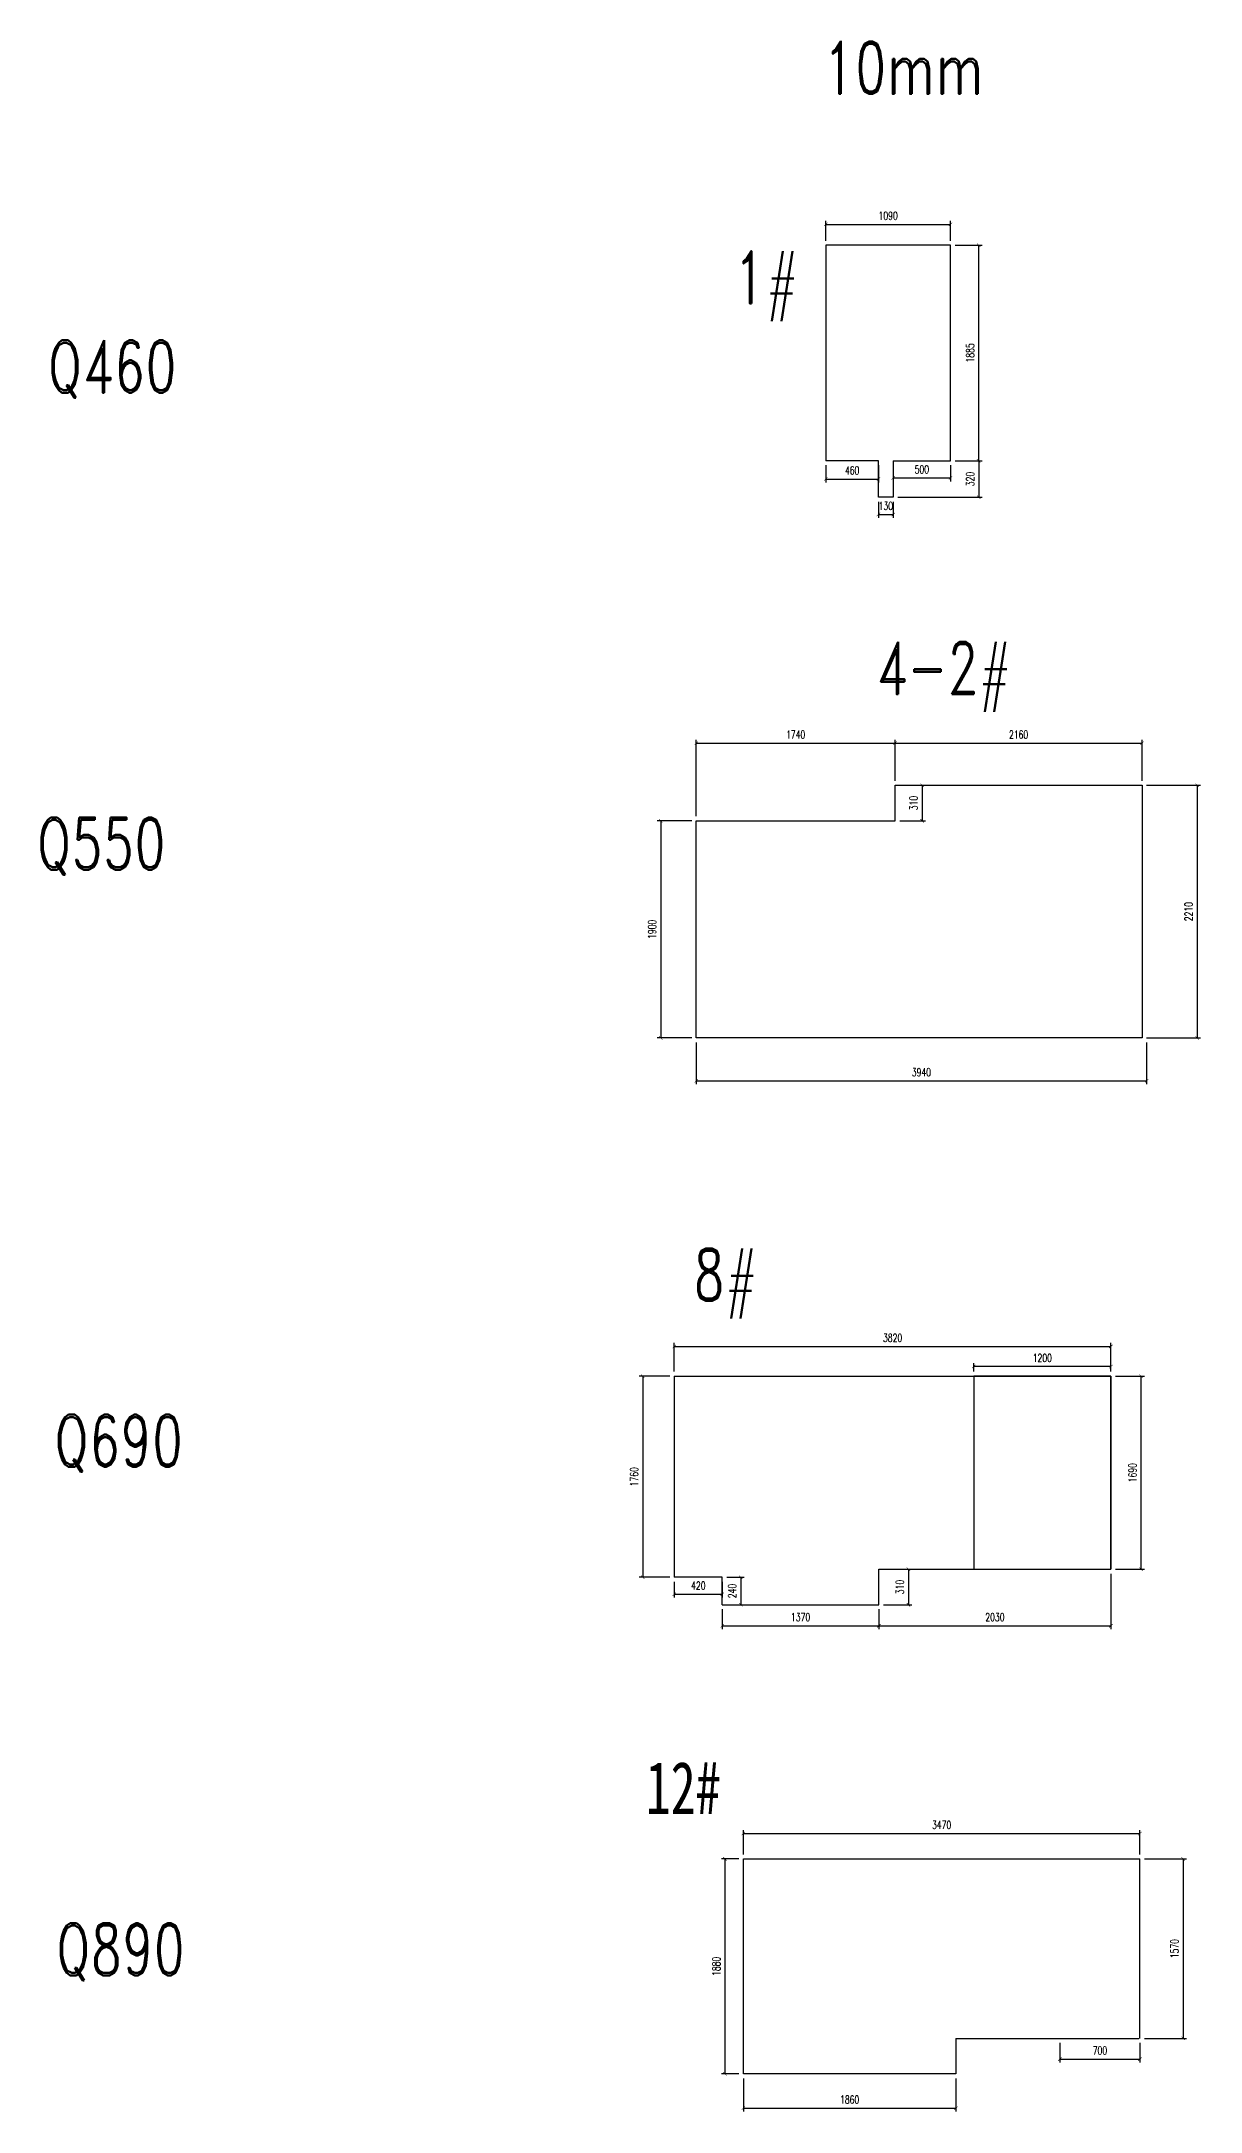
# Model space of a CAD drawing. Header units: millimetres. Extents: x -27247 to 18111, y -13459 to 7493.
# Drawn here: x -27247 to -17105, y -12920 to 5193 of the extents above; entities that cross this region are included whole.
import ezdxf

# ---------------------------------------------------------------- set-up
doc = ezdxf.new("R2010")
doc.units = ezdxf.units.MM
doc.layers.add('外轮廓', color=1, linetype='Continuous')
doc.layers.add('标注', color=4, linetype='Continuous')
doc.styles.add('样式 1', font='romand1.shx', dxfattribs={"width": 0.7, "bigfont": 'hztxt.shx'})
doc.dimstyles.new('1 20', dxfattribs={"dimscale": 20, "dimtxt": 3.5, "dimasz": 1.5, "dimexe": 1.5, "dimexo": 2, "dimgap": 2, "dimtad": 1, "dimdec": 0, "dimdsep": 46, "dimtxsty": '样式 1', "dimblk": 'ARCHTICK', "dimcen": 2, "dimadec": 0, "dimazin": 0, "dimtfac": 1, "dimtdec": 0, "dimtmove": 0, "dimatfit": 3, "dimfxl": 0, "dimarcsym": 0})

# ---------------------------------------------------------------- blocks, each defined once
blk = doc.blocks.new('_ArchTick')
at = {"color": 0, "linetype": 'ByBlock', "const_width": 0.15}
blk.add_lwpolyline([(-0.5, -0.5), (0.5, 0.5)], dxfattribs=at)
blk = doc.blocks.new('*D4')
at = {"layer": 'Defpoints', "color": 0, "transparency": 16777216}
for p in [(-20384, 1524), (-19924, 1524), (-19924, 1364)]:
    blk.add_point(p, dxfattribs=at)
at = {"layer": '标注', "color": 0, "lineweight": -2, "transparency": 16777216}
for p, q in [((-20384, 1484), (-20384, 1334)), ((-19924, 1484), (-19924, 1334)), ((-20384, 1364), (-19924, 1364))]:
    blk.add_line(p, q, dxfattribs=at)
at = {"layer": '标注', "color": 0, "lineweight": -2, "transparency": 16777216, "xscale": 30, "yscale": 30, "zscale": 30, "rotation": 180}
blk.add_blockref('_ArchTick', (-20384, 1364), dxfattribs=at)
at = {"layer": '标注', "color": 0, "lineweight": -2, "transparency": 16777216, "xscale": 30, "yscale": 30, "zscale": 30}
blk.add_blockref('_ArchTick', (-19924, 1364), dxfattribs=at)
at = {"layer": '标注', "color": 0, "transparency": 16777216, "insert": (-20154, 1439), "char_height": 70, "attachment_point": 5, "style": '样式 1'}
blk.add_mtext('460', dxfattribs=at)
blk = doc.blocks.new('*D5')
at = {"layer": 'Defpoints', "color": 0, "transparency": 16777216}
for p in [(-19924, 1204), (-19794, 1204), (-19794, 1054)]:
    blk.add_point(p, dxfattribs=at)
at = {"layer": '标注', "color": 0, "lineweight": -2, "transparency": 16777216}
for p, q in [((-19924, 1164), (-19924, 1024)), ((-19794, 1164), (-19794, 1024)), ((-19924, 1054), (-19794, 1054))]:
    blk.add_line(p, q, dxfattribs=at)
at = {"layer": '标注', "color": 0, "lineweight": -2, "transparency": 16777216, "xscale": 30, "yscale": 30, "zscale": 30, "rotation": 180}
blk.add_blockref('_ArchTick', (-19924, 1054), dxfattribs=at)
at = {"layer": '标注', "color": 0, "lineweight": -2, "transparency": 16777216, "xscale": 30, "yscale": 30, "zscale": 30}
blk.add_blockref('_ArchTick', (-19794, 1054), dxfattribs=at)
at = {"layer": '标注', "color": 0, "transparency": 16777216, "insert": (-19859, 1129), "char_height": 70, "attachment_point": 5, "style": '样式 1'}
blk.add_mtext('130', dxfattribs=at)
blk = doc.blocks.new('*D6')
at = {"layer": 'Defpoints', "color": 0, "transparency": 16777216}
for p in [(-19794, 1524), (-19294, 1524), (-19294, 1373)]:
    blk.add_point(p, dxfattribs=at)
at = {"layer": '标注', "color": 0, "lineweight": -2, "transparency": 16777216}
for p, q in [((-19794, 1484), (-19794, 1343)), ((-19294, 1484), (-19294, 1343)), ((-19794, 1373), (-19294, 1373))]:
    blk.add_line(p, q, dxfattribs=at)
at = {"layer": '标注', "color": 0, "lineweight": -2, "transparency": 16777216, "xscale": 30, "yscale": 30, "zscale": 30, "rotation": 180}
blk.add_blockref('_ArchTick', (-19794, 1373), dxfattribs=at)
at = {"layer": '标注', "color": 0, "lineweight": -2, "transparency": 16777216, "xscale": 30, "yscale": 30, "zscale": 30}
blk.add_blockref('_ArchTick', (-19294, 1373), dxfattribs=at)
at = {"layer": '标注', "color": 0, "transparency": 16777216, "insert": (-19544, 1448), "char_height": 70, "attachment_point": 5, "style": '样式 1'}
blk.add_mtext('500', dxfattribs=at)
blk = doc.blocks.new('*D7')
at = {"layer": 'Defpoints', "color": 0, "transparency": 16777216}
for p in [(-19294, 3409), (-19047, 3409), (-19294, 1524)]:
    blk.add_point(p, dxfattribs=at)
at = {"layer": '标注', "color": 0, "lineweight": -2, "transparency": 16777216}
for p, q in [((-19254, 3409), (-19017, 3409)), ((-19047, 1524), (-19047, 3409)), ((-19254, 1524), (-19017, 1524))]:
    blk.add_line(p, q, dxfattribs=at)
at = {"layer": '标注', "color": 0, "lineweight": -2, "transparency": 16777216, "xscale": 30, "yscale": 30, "zscale": 30}
for p, rotation in [((-19047, 3409), 90), ((-19047, 1524), 270)]:
    blk.add_blockref('_ArchTick', p, dxfattribs=dict(at, rotation=rotation))
at = {"layer": '标注', "color": 0, "transparency": 16777216, "insert": (-19122, 2467), "char_height": 70, "attachment_point": 5, "rotation": 90, "style": '样式 1'}
blk.add_mtext('1885', dxfattribs=at)
blk = doc.blocks.new('*D8')
at = {"layer": 'Defpoints', "color": 0, "transparency": 16777216}
for p in [(-19294, 3592), (-20384, 3409), (-19294, 3409)]:
    blk.add_point(p, dxfattribs=at)
at = {"layer": '标注', "color": 0, "lineweight": -2, "transparency": 16777216}
for p, q in [((-20384, 3449), (-20384, 3622)), ((-20384, 3592), (-19294, 3592)), ((-19294, 3449), (-19294, 3622))]:
    blk.add_line(p, q, dxfattribs=at)
at = {"layer": '标注', "color": 0, "lineweight": -2, "transparency": 16777216, "xscale": 30, "yscale": 30, "zscale": 30, "rotation": 180}
blk.add_blockref('_ArchTick', (-20384, 3592), dxfattribs=at)
at = {"layer": '标注', "color": 0, "lineweight": -2, "transparency": 16777216, "xscale": 30, "yscale": 30, "zscale": 30}
blk.add_blockref('_ArchTick', (-19294, 3592), dxfattribs=at)
at = {"layer": '标注', "color": 0, "transparency": 16777216, "insert": (-19839, 3667), "char_height": 70, "attachment_point": 5, "style": '样式 1'}
blk.add_mtext('1090', dxfattribs=at)
blk = doc.blocks.new('*D9')
at = {"layer": 'Defpoints', "color": 0, "transparency": 16777216}
for p in [(-19294, 1524), (-19794, 1204), (-19047, 1204)]:
    blk.add_point(p, dxfattribs=at)
at = {"layer": '标注', "color": 0, "lineweight": -2, "transparency": 16777216}
for p, q in [((-19254, 1524), (-19017, 1524)), ((-19047, 1524), (-19047, 1204)), ((-19754, 1204), (-19017, 1204))]:
    blk.add_line(p, q, dxfattribs=at)
at = {"layer": '标注', "color": 0, "lineweight": -2, "transparency": 16777216, "xscale": 30, "yscale": 30, "zscale": 30}
for p, rotation in [((-19047, 1524), 90), ((-19047, 1204), 270)]:
    blk.add_blockref('_ArchTick', p, dxfattribs=dict(at, rotation=rotation))
at = {"layer": '标注', "color": 0, "transparency": 16777216, "insert": (-19122, 1364), "char_height": 70, "attachment_point": 5, "rotation": 90, "style": '样式 1'}
blk.add_mtext('320', dxfattribs=at)
blk = doc.blocks.new('*D20')
at = {"layer": 'Defpoints', "color": 0, "transparency": 16777216}
for p in [(-19778, -947), (-19778, -1316), (-21518, -1626)]:
    blk.add_point(p, dxfattribs=at)
at = {"layer": '标注', "color": 0, "lineweight": -2, "transparency": 16777216}
for p, q in [((-21518, -1586), (-21518, -917)), ((-21518, -947), (-19778, -947)), ((-19778, -1276), (-19778, -917))]:
    blk.add_line(p, q, dxfattribs=at)
at = {"layer": '标注', "color": 0, "lineweight": -2, "transparency": 16777216, "xscale": 30, "yscale": 30, "zscale": 30, "rotation": 180}
blk.add_blockref('_ArchTick', (-21518, -947), dxfattribs=at)
at = {"layer": '标注', "color": 0, "lineweight": -2, "transparency": 16777216, "xscale": 30, "yscale": 30, "zscale": 30}
blk.add_blockref('_ArchTick', (-19778, -947), dxfattribs=at)
at = {"layer": '标注', "color": 0, "transparency": 16777216, "insert": (-20648, -872), "char_height": 70, "attachment_point": 5, "style": '样式 1'}
blk.add_mtext('1740', dxfattribs=at)
blk = doc.blocks.new('*D21')
at = {"layer": 'Defpoints', "color": 0, "transparency": 16777216}
for p in [(-17618, -947), (-19778, -1316), (-17618, -1316)]:
    blk.add_point(p, dxfattribs=at)
at = {"layer": '标注', "color": 0, "lineweight": -2, "transparency": 16777216}
for p, q in [((-19778, -1276), (-19778, -917)), ((-19778, -947), (-17618, -947)), ((-17618, -1276), (-17618, -917))]:
    blk.add_line(p, q, dxfattribs=at)
at = {"layer": '标注', "color": 0, "lineweight": -2, "transparency": 16777216, "xscale": 30, "yscale": 30, "zscale": 30, "rotation": 180}
blk.add_blockref('_ArchTick', (-19778, -947), dxfattribs=at)
at = {"layer": '标注', "color": 0, "lineweight": -2, "transparency": 16777216, "xscale": 30, "yscale": 30, "zscale": 30}
blk.add_blockref('_ArchTick', (-17618, -947), dxfattribs=at)
at = {"layer": '标注', "color": 0, "transparency": 16777216, "insert": (-18698, -872), "char_height": 70, "attachment_point": 5, "style": '样式 1'}
blk.add_mtext('2160', dxfattribs=at)
blk = doc.blocks.new('*D22')
at = {"layer": 'Defpoints', "color": 0, "transparency": 16777216}
for p in [(-21518, -1626), (-21829, -3526), (-21518, -3526)]:
    blk.add_point(p, dxfattribs=at)
at = {"layer": '标注', "color": 0, "lineweight": -2, "transparency": 16777216}
for p, q in [((-21558, -1626), (-21859, -1626)), ((-21829, -1626), (-21829, -3526)), ((-21558, -3526), (-21859, -3526))]:
    blk.add_line(p, q, dxfattribs=at)
at = {"layer": '标注', "color": 0, "lineweight": -2, "transparency": 16777216, "xscale": 30, "yscale": 30, "zscale": 30}
for p, rotation in [((-21829, -1626), 90), ((-21829, -3526), 270)]:
    blk.add_blockref('_ArchTick', p, dxfattribs=dict(at, rotation=rotation))
at = {"layer": '标注', "color": 0, "transparency": 16777216, "insert": (-21904, -2576), "char_height": 70, "attachment_point": 5, "rotation": 90, "style": '样式 1'}
blk.add_mtext('1900', dxfattribs=at)
blk = doc.blocks.new('*D23')
at = {"layer": 'Defpoints', "color": 0, "transparency": 16777216}
for p in [(-17618, -1316), (-17618, -3526), (-17135, -3526)]:
    blk.add_point(p, dxfattribs=at)
at = {"layer": '标注', "color": 0, "lineweight": -2, "transparency": 16777216}
for p, q in [((-17578, -1316), (-17105, -1316)), ((-17135, -1316), (-17135, -3526)), ((-17578, -3526), (-17105, -3526))]:
    blk.add_line(p, q, dxfattribs=at)
at = {"layer": '标注', "color": 0, "lineweight": -2, "transparency": 16777216, "xscale": 30, "yscale": 30, "zscale": 30}
for p, rotation in [((-17135, -1316), 90), ((-17135, -3526), 270)]:
    blk.add_blockref('_ArchTick', p, dxfattribs=dict(at, rotation=rotation))
at = {"layer": '标注', "color": 0, "transparency": 16777216, "insert": (-17210, -2421), "char_height": 70, "attachment_point": 5, "rotation": 90, "style": '样式 1'}
blk.add_mtext('2210', dxfattribs=at)
blk = doc.blocks.new('*D24')
at = {"layer": 'Defpoints', "color": 0, "transparency": 16777216}
for p in [(-19778, -1316), (-19778, -1626), (-19542, -1626)]:
    blk.add_point(p, dxfattribs=at)
at = {"layer": '标注', "color": 0, "lineweight": -2, "transparency": 16777216}
for p, q in [((-19738, -1316), (-19512, -1316)), ((-19542, -1316), (-19542, -1626)), ((-19738, -1626), (-19512, -1626))]:
    blk.add_line(p, q, dxfattribs=at)
at = {"layer": '标注', "color": 0, "lineweight": -2, "transparency": 16777216, "xscale": 30, "yscale": 30, "zscale": 30}
for p, rotation in [((-19542, -1316), 90), ((-19542, -1626), 270)]:
    blk.add_blockref('_ArchTick', p, dxfattribs=dict(at, rotation=rotation))
at = {"layer": '标注', "color": 0, "transparency": 16777216, "insert": (-19617, -1471), "char_height": 70, "attachment_point": 5, "rotation": 90, "style": '样式 1'}
blk.add_mtext('310', dxfattribs=at)
blk = doc.blocks.new('*D25')
at = {"layer": 'Defpoints', "color": 0, "transparency": 16777216}
for p in [(-21518, -3526), (-17578, -3526), (-17578, -3901)]:
    blk.add_point(p, dxfattribs=at)
at = {"layer": '标注', "color": 0, "lineweight": -2, "transparency": 16777216}
for p, q in [((-21518, -3566), (-21518, -3931)), ((-17578, -3566), (-17578, -3931)), ((-21518, -3901), (-17578, -3901))]:
    blk.add_line(p, q, dxfattribs=at)
at = {"layer": '标注', "color": 0, "lineweight": -2, "transparency": 16777216, "xscale": 30, "yscale": 30, "zscale": 30, "rotation": 180}
blk.add_blockref('_ArchTick', (-21518, -3901), dxfattribs=at)
at = {"layer": '标注', "color": 0, "lineweight": -2, "transparency": 16777216, "xscale": 30, "yscale": 30, "zscale": 30}
blk.add_blockref('_ArchTick', (-17578, -3901), dxfattribs=at)
at = {"layer": '标注', "color": 0, "transparency": 16777216, "insert": (-19548, -3826), "char_height": 70, "attachment_point": 5, "style": '样式 1'}
blk.add_mtext('3940', dxfattribs=at)
blk = doc.blocks.new('*D38')
at = {"layer": 'Defpoints', "color": 0, "transparency": 16777216}
for p in [(-21710, -6485), (-21986, -8245), (-21710, -8245)]:
    blk.add_point(p, dxfattribs=at)
at = {"layer": '标注', "color": 0, "lineweight": -2, "transparency": 16777216}
for p, q in [((-21750, -6485), (-22016, -6485)), ((-21986, -6485), (-21986, -8245)), ((-21750, -8245), (-22016, -8245))]:
    blk.add_line(p, q, dxfattribs=at)
at = {"layer": '标注', "color": 0, "lineweight": -2, "transparency": 16777216, "xscale": 30, "yscale": 30, "zscale": 30}
for p, rotation in [((-21986, -6485), 90), ((-21986, -8245), 270)]:
    blk.add_blockref('_ArchTick', p, dxfattribs=dict(at, rotation=rotation))
at = {"layer": '标注', "color": 0, "transparency": 16777216, "insert": (-22061, -7365), "char_height": 70, "attachment_point": 5, "rotation": 90, "style": '样式 1'}
blk.add_mtext('1760', dxfattribs=at)
blk = doc.blocks.new('*D39')
at = {"layer": 'Defpoints', "color": 0, "transparency": 16777216}
for p in [(-21710, -8245), (-21290, -8245), (-21290, -8393)]:
    blk.add_point(p, dxfattribs=at)
at = {"layer": '标注', "color": 0, "lineweight": -2, "transparency": 16777216}
for p, q in [((-21710, -8285), (-21710, -8423)), ((-21290, -8285), (-21290, -8423)), ((-21710, -8393), (-21290, -8393))]:
    blk.add_line(p, q, dxfattribs=at)
at = {"layer": '标注', "color": 0, "lineweight": -2, "transparency": 16777216, "xscale": 30, "yscale": 30, "zscale": 30, "rotation": 180}
blk.add_blockref('_ArchTick', (-21710, -8393), dxfattribs=at)
at = {"layer": '标注', "color": 0, "lineweight": -2, "transparency": 16777216, "xscale": 30, "yscale": 30, "zscale": 30}
blk.add_blockref('_ArchTick', (-21290, -8393), dxfattribs=at)
at = {"layer": '标注', "color": 0, "transparency": 16777216, "insert": (-21500, -8318), "char_height": 70, "attachment_point": 5, "style": '样式 1'}
blk.add_mtext('420', dxfattribs=at)
blk = doc.blocks.new('*D40')
at = {"layer": 'Defpoints', "color": 0, "transparency": 16777216}
for p in [(-21290, -8245), (-21290, -8485), (-21128, -8485)]:
    blk.add_point(p, dxfattribs=at)
at = {"layer": '标注', "color": 0, "lineweight": -2, "transparency": 16777216}
for p, q in [((-21250, -8245), (-21098, -8245)), ((-21128, -8245), (-21128, -8485)), ((-21250, -8485), (-21098, -8485))]:
    blk.add_line(p, q, dxfattribs=at)
at = {"layer": '标注', "color": 0, "lineweight": -2, "transparency": 16777216, "xscale": 30, "yscale": 30, "zscale": 30}
for p, rotation in [((-21128, -8245), 90), ((-21128, -8485), 270)]:
    blk.add_blockref('_ArchTick', p, dxfattribs=dict(at, rotation=rotation))
at = {"layer": '标注', "color": 0, "transparency": 16777216, "insert": (-21203, -8365), "char_height": 70, "attachment_point": 5, "rotation": 90, "style": '样式 1'}
blk.add_mtext('240', dxfattribs=at)
blk = doc.blocks.new('*D41')
at = {"layer": 'Defpoints', "color": 0, "transparency": 16777216}
for p in [(-21290, -8485), (-19920, -8485), (-19920, -8669)]:
    blk.add_point(p, dxfattribs=at)
at = {"layer": '标注', "color": 0, "lineweight": -2, "transparency": 16777216}
for p, q in [((-21290, -8525), (-21290, -8699)), ((-21290, -8669), (-19920, -8669)), ((-19920, -8525), (-19920, -8699))]:
    blk.add_line(p, q, dxfattribs=at)
at = {"layer": '标注', "color": 0, "lineweight": -2, "transparency": 16777216, "xscale": 30, "yscale": 30, "zscale": 30, "rotation": 180}
blk.add_blockref('_ArchTick', (-21290, -8669), dxfattribs=at)
at = {"layer": '标注', "color": 0, "lineweight": -2, "transparency": 16777216, "xscale": 30, "yscale": 30, "zscale": 30}
blk.add_blockref('_ArchTick', (-19920, -8669), dxfattribs=at)
at = {"layer": '标注', "color": 0, "transparency": 16777216, "insert": (-20605, -8594), "char_height": 70, "attachment_point": 5, "style": '样式 1'}
blk.add_mtext('1370', dxfattribs=at)
blk = doc.blocks.new('*D42')
at = {"layer": 'Defpoints', "color": 0, "transparency": 16777216}
for p in [(-19920, -8175), (-19920, -8485), (-19662, -8485)]:
    blk.add_point(p, dxfattribs=at)
at = {"layer": '标注', "color": 0, "lineweight": -2, "transparency": 16777216}
for p, q in [((-19880, -8175), (-19632, -8175)), ((-19662, -8175), (-19662, -8485)), ((-19880, -8485), (-19632, -8485))]:
    blk.add_line(p, q, dxfattribs=at)
at = {"layer": '标注', "color": 0, "lineweight": -2, "transparency": 16777216, "xscale": 30, "yscale": 30, "zscale": 30}
for p, rotation in [((-19662, -8175), 90), ((-19662, -8485), 270)]:
    blk.add_blockref('_ArchTick', p, dxfattribs=dict(at, rotation=rotation))
at = {"layer": '标注', "color": 0, "transparency": 16777216, "insert": (-19737, -8330), "char_height": 70, "attachment_point": 5, "rotation": 90, "style": '样式 1'}
blk.add_mtext('310', dxfattribs=at)
blk = doc.blocks.new('*D43')
at = {"layer": 'Defpoints', "color": 0, "transparency": 16777216}
for p in [(-17890, -8175), (-19920, -8485), (-17890, -8669)]:
    blk.add_point(p, dxfattribs=at)
at = {"layer": '标注', "color": 0, "lineweight": -2, "transparency": 16777216}
for p, q in [((-17890, -8215), (-17890, -8699)), ((-19920, -8525), (-19920, -8699)), ((-19920, -8669), (-17890, -8669))]:
    blk.add_line(p, q, dxfattribs=at)
at = {"layer": '标注', "color": 0, "lineweight": -2, "transparency": 16777216, "xscale": 30, "yscale": 30, "zscale": 30, "rotation": 180}
blk.add_blockref('_ArchTick', (-19920, -8669), dxfattribs=at)
at = {"layer": '标注', "color": 0, "lineweight": -2, "transparency": 16777216, "xscale": 30, "yscale": 30, "zscale": 30}
blk.add_blockref('_ArchTick', (-17890, -8669), dxfattribs=at)
at = {"layer": '标注', "color": 0, "transparency": 16777216, "insert": (-18905, -8594), "char_height": 70, "attachment_point": 5, "style": '样式 1'}
blk.add_mtext('2030', dxfattribs=at)
blk = doc.blocks.new('*D44')
at = {"layer": 'Defpoints', "color": 0, "transparency": 16777216}
for p in [(-17890, -6485), (-17626, -6485), (-17890, -8175)]:
    blk.add_point(p, dxfattribs=at)
at = {"layer": '标注', "color": 0, "lineweight": -2, "transparency": 16777216}
for p, q in [((-17850, -6485), (-17596, -6485)), ((-17626, -8175), (-17626, -6485)), ((-17850, -8175), (-17596, -8175))]:
    blk.add_line(p, q, dxfattribs=at)
at = {"layer": '标注', "color": 0, "lineweight": -2, "transparency": 16777216, "xscale": 30, "yscale": 30, "zscale": 30}
for p, rotation in [((-17626, -6485), 90), ((-17626, -8175), 270)]:
    blk.add_blockref('_ArchTick', p, dxfattribs=dict(at, rotation=rotation))
at = {"layer": '标注', "color": 0, "transparency": 16777216, "insert": (-17701, -7330), "char_height": 70, "attachment_point": 5, "rotation": 90, "style": '样式 1'}
blk.add_mtext('1690', dxfattribs=at)
blk = doc.blocks.new('*D45')
at = {"layer": 'Defpoints', "color": 0, "transparency": 16777216}
for p in [(-17890, -6225), (-21710, -6485), (-17890, -6485)]:
    blk.add_point(p, dxfattribs=at)
at = {"layer": '标注', "color": 0, "lineweight": -2, "transparency": 16777216}
for p, q in [((-21710, -6445), (-21710, -6195)), ((-21710, -6225), (-17890, -6225)), ((-17890, -6445), (-17890, -6195))]:
    blk.add_line(p, q, dxfattribs=at)
at = {"layer": '标注', "color": 0, "lineweight": -2, "transparency": 16777216, "xscale": 30, "yscale": 30, "zscale": 30, "rotation": 180}
blk.add_blockref('_ArchTick', (-21710, -6225), dxfattribs=at)
at = {"layer": '标注', "color": 0, "lineweight": -2, "transparency": 16777216, "xscale": 30, "yscale": 30, "zscale": 30}
blk.add_blockref('_ArchTick', (-17890, -6225), dxfattribs=at)
at = {"layer": '标注', "color": 0, "transparency": 16777216, "insert": (-19800, -6150), "char_height": 70, "attachment_point": 5, "style": '样式 1'}
blk.add_mtext('3820', dxfattribs=at)
blk = doc.blocks.new('*D91')
at = {"layer": 'Defpoints', "color": 0, "transparency": 16777216}
for p in [(-17636, -10487), (-21106, -10709), (-17636, -10709)]:
    blk.add_point(p, dxfattribs=at)
at = {"layer": '标注', "color": 0, "lineweight": -2, "transparency": 16777216}
for p, q in [((-21106, -10669), (-21106, -10457)), ((-21106, -10487), (-17636, -10487)), ((-17636, -10669), (-17636, -10457))]:
    blk.add_line(p, q, dxfattribs=at)
at = {"layer": '标注', "color": 0, "lineweight": -2, "transparency": 16777216, "xscale": 30, "yscale": 30, "zscale": 30, "rotation": 180}
blk.add_blockref('_ArchTick', (-21106, -10487), dxfattribs=at)
at = {"layer": '标注', "color": 0, "lineweight": -2, "transparency": 16777216, "xscale": 30, "yscale": 30, "zscale": 30}
blk.add_blockref('_ArchTick', (-17636, -10487), dxfattribs=at)
at = {"layer": '标注', "color": 0, "transparency": 16777216, "insert": (-19371, -10412), "char_height": 70, "attachment_point": 5, "style": '样式 1'}
blk.add_mtext('3470', dxfattribs=at)
blk = doc.blocks.new('*D92')
at = {"layer": 'Defpoints', "color": 0, "transparency": 16777216}
for p in [(-21106, -10709), (-21267, -12589), (-21106, -12589)]:
    blk.add_point(p, dxfattribs=at)
at = {"layer": '标注', "color": 0, "lineweight": -2, "transparency": 16777216}
for p, q in [((-21146, -10709), (-21297, -10709)), ((-21267, -10709), (-21267, -12589)), ((-21146, -12589), (-21297, -12589))]:
    blk.add_line(p, q, dxfattribs=at)
at = {"layer": '标注', "color": 0, "lineweight": -2, "transparency": 16777216, "xscale": 30, "yscale": 30, "zscale": 30}
for p, rotation in [((-21267, -10709), 90), ((-21267, -12589), 270)]:
    blk.add_blockref('_ArchTick', p, dxfattribs=dict(at, rotation=rotation))
at = {"layer": '标注', "color": 0, "transparency": 16777216, "insert": (-21342, -11649), "char_height": 70, "attachment_point": 5, "rotation": 90, "style": '样式 1'}
blk.add_mtext('1880', dxfattribs=at)
blk = doc.blocks.new('*D93')
at = {"layer": 'Defpoints', "color": 0, "transparency": 16777216}
for p in [(-17636, -10709), (-17636, -12279), (-17258, -12279)]:
    blk.add_point(p, dxfattribs=at)
at = {"layer": '标注', "color": 0, "lineweight": -2, "transparency": 16777216}
for p, q in [((-17596, -10709), (-17228, -10709)), ((-17258, -10709), (-17258, -12279)), ((-17596, -12279), (-17228, -12279))]:
    blk.add_line(p, q, dxfattribs=at)
at = {"layer": '标注', "color": 0, "lineweight": -2, "transparency": 16777216, "xscale": 30, "yscale": 30, "zscale": 30}
for p, rotation in [((-17258, -10709), 90), ((-17258, -12279), 270)]:
    blk.add_blockref('_ArchTick', p, dxfattribs=dict(at, rotation=rotation))
at = {"layer": '标注', "color": 0, "transparency": 16777216, "insert": (-17333, -11494), "char_height": 70, "attachment_point": 5, "rotation": 90, "style": '样式 1'}
blk.add_mtext('1570', dxfattribs=at)
blk = doc.blocks.new('*D94')
at = {"layer": 'Defpoints', "color": 0, "transparency": 16777216}
for p in [(-18336, -12277), (-17636, -12279), (-17636, -12460)]:
    blk.add_point(p, dxfattribs=at)
at = {"layer": '标注', "color": 0, "lineweight": -2, "transparency": 16777216}
for p, q in [((-18336, -12317), (-18336, -12490)), ((-18336, -12460), (-17636, -12460)), ((-17636, -12319), (-17636, -12490))]:
    blk.add_line(p, q, dxfattribs=at)
at = {"layer": '标注', "color": 0, "lineweight": -2, "transparency": 16777216, "xscale": 30, "yscale": 30, "zscale": 30, "rotation": 180}
blk.add_blockref('_ArchTick', (-18336, -12460), dxfattribs=at)
at = {"layer": '标注', "color": 0, "lineweight": -2, "transparency": 16777216, "xscale": 30, "yscale": 30, "zscale": 30}
blk.add_blockref('_ArchTick', (-17636, -12460), dxfattribs=at)
at = {"layer": '标注', "color": 0, "transparency": 16777216, "insert": (-17986, -12385), "char_height": 70, "attachment_point": 5, "style": '样式 1'}
blk.add_mtext('700', dxfattribs=at)
blk = doc.blocks.new('*D95')
at = {"layer": 'Defpoints', "color": 0, "transparency": 16777216}
for p in [(-21106, -12589), (-19246, -12589), (-19246, -12890)]:
    blk.add_point(p, dxfattribs=at)
at = {"layer": '标注', "color": 0, "lineweight": -2, "transparency": 16777216}
for p, q in [((-21106, -12629), (-21106, -12920)), ((-19246, -12629), (-19246, -12920)), ((-21106, -12890), (-19246, -12890))]:
    blk.add_line(p, q, dxfattribs=at)
at = {"layer": '标注', "color": 0, "lineweight": -2, "transparency": 16777216, "xscale": 30, "yscale": 30, "zscale": 30, "rotation": 180}
blk.add_blockref('_ArchTick', (-21106, -12890), dxfattribs=at)
at = {"layer": '标注', "color": 0, "lineweight": -2, "transparency": 16777216, "xscale": 30, "yscale": 30, "zscale": 30}
blk.add_blockref('_ArchTick', (-19246, -12890), dxfattribs=at)
at = {"layer": '标注', "color": 0, "transparency": 16777216, "insert": (-20176, -12815), "char_height": 70, "attachment_point": 5, "style": '样式 1'}
blk.add_mtext('1860', dxfattribs=at)
blk = doc.blocks.new('*D96')
at = {"layer": 'Defpoints', "color": 0, "transparency": 16777216}
for p in [(-19090, -6401), (-19090, -6485), (-17890, -6485)]:
    blk.add_point(p, dxfattribs=at)
at = {"layer": '标注', "color": 0, "lineweight": -2, "transparency": 16777216}
for p, q in [((-19090, -6445), (-19090, -6371)), ((-17890, -6401), (-19090, -6401)), ((-17890, -6445), (-17890, -6371))]:
    blk.add_line(p, q, dxfattribs=at)
at = {"layer": '标注', "color": 0, "lineweight": -2, "transparency": 16777216, "xscale": 30, "yscale": 30, "zscale": 30, "rotation": 180}
blk.add_blockref('_ArchTick', (-19090, -6401), dxfattribs=at)
at = {"layer": '标注', "color": 0, "lineweight": -2, "transparency": 16777216, "xscale": 30, "yscale": 30, "zscale": 30}
blk.add_blockref('_ArchTick', (-17890, -6401), dxfattribs=at)
at = {"layer": '标注', "color": 0, "transparency": 16777216, "insert": (-18490, -6326), "char_height": 70, "attachment_point": 5, "style": '样式 1'}
blk.add_mtext('1200', dxfattribs=at)

msp = doc.modelspace()

# ---------------------------------------------------------------- linework, layer by layer
for p, q in [((-19294.39, 3409.07), (-20384.39, 3409.07)), ((-20384.39, 3409.07), (-20384.39, 1524.07)), ((-19294.39, 1524.07), (-19294.39, 3409.07)), ((-19924.39, 1524.07), (-20384.39, 1524.07)), ((-19924.39, 1204.07), (-19924.39, 1524.07)), ((-19794.39, 1524.07), (-19294.39, 1524.07)), ((-19794.39, 1524.07), (-19794.39, 1204.07)), ((-19794.39, 1204.07), (-19924.39, 1204.07)), ((-19777.6, -1625.79), (-19777.6, -1315.79)), ((-19777.6, -1315.79), (-17617.6, -1315.79)), ((-17617.6, -1315.79), (-17617.6, -3525.79)), ((-21517.6, -1625.79), (-19777.6, -1625.79)), ((-21517.6, -3525.79), (-21517.6, -1625.79)), ((-17617.6, -3525.79), (-21517.6, -3525.79)), ((-21710.16, -6484.65), (-17890.16, -6484.65)), ((-21710.16, -6484.65), (-21710.16, -8174.65)), ((-21710.16, -8174.65), (-21710.16, -8244.65)), ((-21290.16, -8244.65), (-21710.16, -8244.65)), ((-21290.16, -8484.65), (-21290.16, -8244.65)), ((-19920.16, -8484.65), (-19920.16, -8174.65)), ((-19920.16, -8174.65), (-17890.16, -8174.65)), ((-21290.16, -8484.65), (-19920.16, -8484.65)), ((-21105.81, -10709.16), (-17635.81, -10709.16)), ((-21105.81, -12589.16), (-21105.81, -10709.16)), ((-17635.81, -12279.16), (-17635.81, -10709.16)), ((-19245.81, -12279.16), (-17645.81, -12279.16)), ((-19245.81, -12279.16), (-19245.81, -12589.16)), ((-19245.81, -12589.16), (-21105.81, -12589.16))]:
    msp.add_line(p, q)
at = {"layer": '外轮廓'}
for p, q in [((-17890.16, -6484.65), (-19090.16, -6484.65)), ((-19090.16, -6484.65), (-19090.16, -8174.65)), ((-17890.16, -6484.65), (-17890.16, -8174.65)), ((-17890.16, -8174.65), (-17890.16, -6484.65)), ((-19090.16, -8174.65), (-17890.16, -8174.65))]:
    msp.add_line(p, q, dxfattribs=at)

# ---------------------------------------------------------------- texts
at = {"layer": '标注', "style": '样式 1', "width": 0.7}
for s, p in [('10mm', (-20404.23, 4733.58)), ('1#', (-21186.31, 2898.91)), ('Q460', (-27192.5, 2118.29)), ('4-2#', (-19943.23, -518.66)), ('Q550', (-27288.63, -2055.26)), ('8#', (-21543.8, -5827.25)), ('Q690', (-27135.22, -7279.82)), ('Q890', (-27119.84, -11728.75))]:
    msp.add_text(s, height=459.018, dxfattribs=at).set_placement(p)
at = {"layer": '标注', "insert": (-22178.78, -9857.94), "char_height": 459.0177, "attachment_point": 1, "style": '样式 1'}
msp.add_mtext_dynamic_manual_height_columns('{\\fSimSun|b0|i0|c134|p2; 12# }', width=2287.4649, gutter_width=12.5, heights=[0], dxfattribs=at)

# ---------------------------------------------------------------- dimensions: what is measured, and where the dimension line sits
at = {"layer": '标注'}
for base, p1, p2, picture, middle in [((-19294.39, 3592.14), (-20384.39, 3409.07), (-19294.39, 3409.07), '*D8', (-19839.39, 3667.14)), ((-19924.39, 1364.07), (-20384.39, 1524.07), (-19924.39, 1524.07), '*D4', (-20154.39, 1439.07)), ((-19294.39, 1372.65), (-19794.39, 1524.07), (-19294.39, 1524.07), '*D6', (-19544.39, 1447.65)), ((-19777.6, -946.92), (-21517.6, -1625.79), (-19777.6, -1315.79), '*D20', (-20647.6, -871.92)), ((-17617.6, -946.92), (-19777.6, -1315.79), (-17617.6, -1315.79), '*D21', (-18697.6, -871.92)), ((-17577.6, -3900.66), (-21517.6, -3525.79), (-17577.6, -3525.79), '*D25', (-19547.6, -3825.66)), ((-17890.16, -6225.09), (-21710.16, -6484.65), (-17890.16, -6484.65), '*D45', (-19800.16, -6150.09)), ((-19090.16, -6401.09), (-17890.16, -6484.65), (-19090.16, -6484.65), '*D96', (-18490.16, -6326.09)), ((-21290.16, -8392.55), (-21710.16, -8244.65), (-21290.16, -8244.65), '*D39', (-21500.16, -8317.55)), ((-17890.16, -8668.65), (-19920.16, -8484.65), (-17890.16, -8174.65), '*D43', (-18905.16, -8593.65)), ((-19920.16, -8668.65), (-21290.16, -8484.65), (-19920.16, -8484.65), '*D41', (-20605.16, -8593.65)), ((-17635.81, -10487.31), (-21105.81, -10709.16), (-17635.81, -10709.16), '*D91', (-19370.81, -10412.31)), ((-17635.81, -12459.63), (-18335.81, -12276.59), (-17635.81, -12279.16), '*D94', (-17985.81, -12384.63)), ((-19245.81, -12889.58), (-21105.81, -12589.16), (-19245.81, -12589.16), '*D95', (-20175.81, -12814.58))]:
    dim = msp.add_linear_dim(base=base, p1=p1, p2=p2, dimstyle='1 20', dxfattribs=at)
    dim.commit()
    dim.dimension.update_dxf_attribs({"geometry": picture, "text_midpoint": middle})
for base, p1, p2, picture, middle in [((-19047.35, 3409.07), (-19294.39, 1524.07), (-19294.39, 3409.07), '*D7', (-19122.35, 2466.57)), ((-19047.35, 1204.07), (-19294.39, 1524.07), (-19794.39, 1204.07), '*D9', (-19122.35, 1364.07)), ((-19541.52, -1625.79), (-19777.6, -1315.79), (-19777.6, -1625.79), '*D24', (-19616.52, -1470.79)), ((-17135.44, -3525.79), (-17617.6, -1315.79), (-17617.6, -3525.79), '*D23', (-17210.44, -2420.79)), ((-21828.57, -3525.79), (-21517.6, -1625.79), (-21517.6, -3525.79), '*D22', (-21903.57, -2575.79)), ((-21985.9, -8244.65), (-21710.16, -6484.65), (-21710.16, -8244.65), '*D38', (-22060.9, -7364.65)), ((-17625.5, -6484.65), (-17890.16, -8174.65), (-17890.16, -6484.65), '*D44', (-17700.5, -7329.65)), ((-21127.78, -8484.65), (-21290.16, -8244.65), (-21290.16, -8484.65), '*D40', (-21202.78, -8364.65)), ((-19662.01, -8484.65), (-19920.16, -8174.65), (-19920.16, -8484.65), '*D42', (-19737.01, -8329.65)), ((-21267.03, -12589.16), (-21105.81, -10709.16), (-21105.81, -12589.16), '*D92', (-21342.03, -11649.16)), ((-17257.56, -12279.16), (-17635.81, -10709.16), (-17635.81, -12279.16), '*D93', (-17332.56, -11494.16))]:
    dim = msp.add_linear_dim(base=base, p1=p1, p2=p2, angle=90, dimstyle='1 20', dxfattribs=at)
    dim.commit()
    dim.dimension.update_dxf_attribs({"geometry": picture, "text_midpoint": middle})
dim = msp.add_linear_dim(base=(-19794.39, 1054.25), p1=(-19924.39, 1204.07), p2=(-19794.39, 1204.07), dimstyle='1 20', dxfattribs=at)
dim.commit()
dim.dimension.update_dxf_attribs({"geometry": '*D5', "text_midpoint": (-19859.39, 1054.25), "dimtype": 160})

doc.saveas('drawing.dxf')
